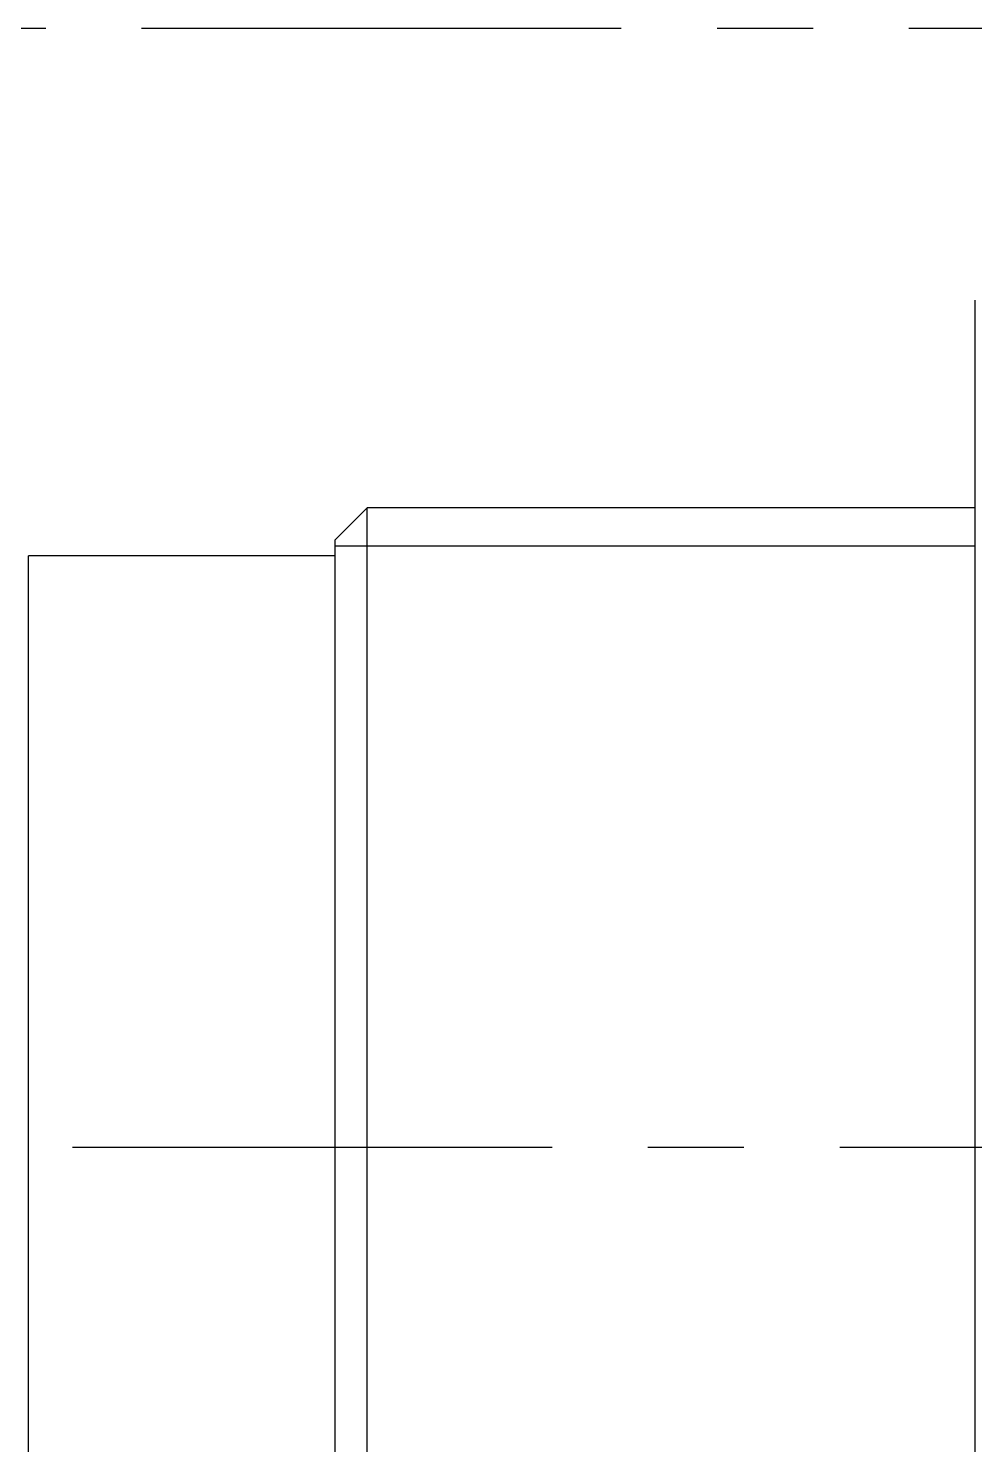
# Model space of a CAD drawing. Extents: x -805 to 372, y -197 to 306.
# Drawn here: x -649.75 to -634.95, y -119.31 to -97.16 of the extents above; entities that cross this region are included whole.
import ezdxf

# ---------------------------------------------------------------- set-up
doc = ezdxf.new("R2010")
doc.units = 0
doc.linetypes.add('CENTER', pattern=[12, 7.5, -1.5, 1.5, -1.5])
doc.linetypes.add('CONTINOUS', pattern=[0])
doc.layers.get('0').update_dxf_attribs({"linetype": 'CONTINUOUS'})
doc.layers.add('CENTER', color=1, linetype='CENTER')

msp = doc.modelspace()

# ---------------------------------------------------------------- linework, layer by layer
at = {"color": 7, "linetype": 'CONTINOUS'}
for p, q in [((-634.95, -101.408), (-634.95, -127.908)), ((-644.45, -104.658), (-644.95, -105.158)), ((-644.45, -124.658), (-644.45, -104.658)), ((-634.95, -104.658), (-644.45, -104.658)), ((-644.95, -124.158), (-644.95, -105.158)), ((-649.75, -123.908), (-649.75, -105.408)), ((-644.95, -105.408), (-649.75, -105.408)), ((-634.95, -105.258), (-644.95, -105.258))]:
    msp.add_line(p, q, dxfattribs=at)
at = {"layer": 'CENTER', "color": 1, "linetype": 'CENTER'}
for p, q in [((-671.978, -97.158), (367.978, -97.158)), ((-661.06, -114.658), (-625.95, -114.658))]:
    msp.add_line(p, q, dxfattribs=at)

doc.saveas('drawing.dxf')
